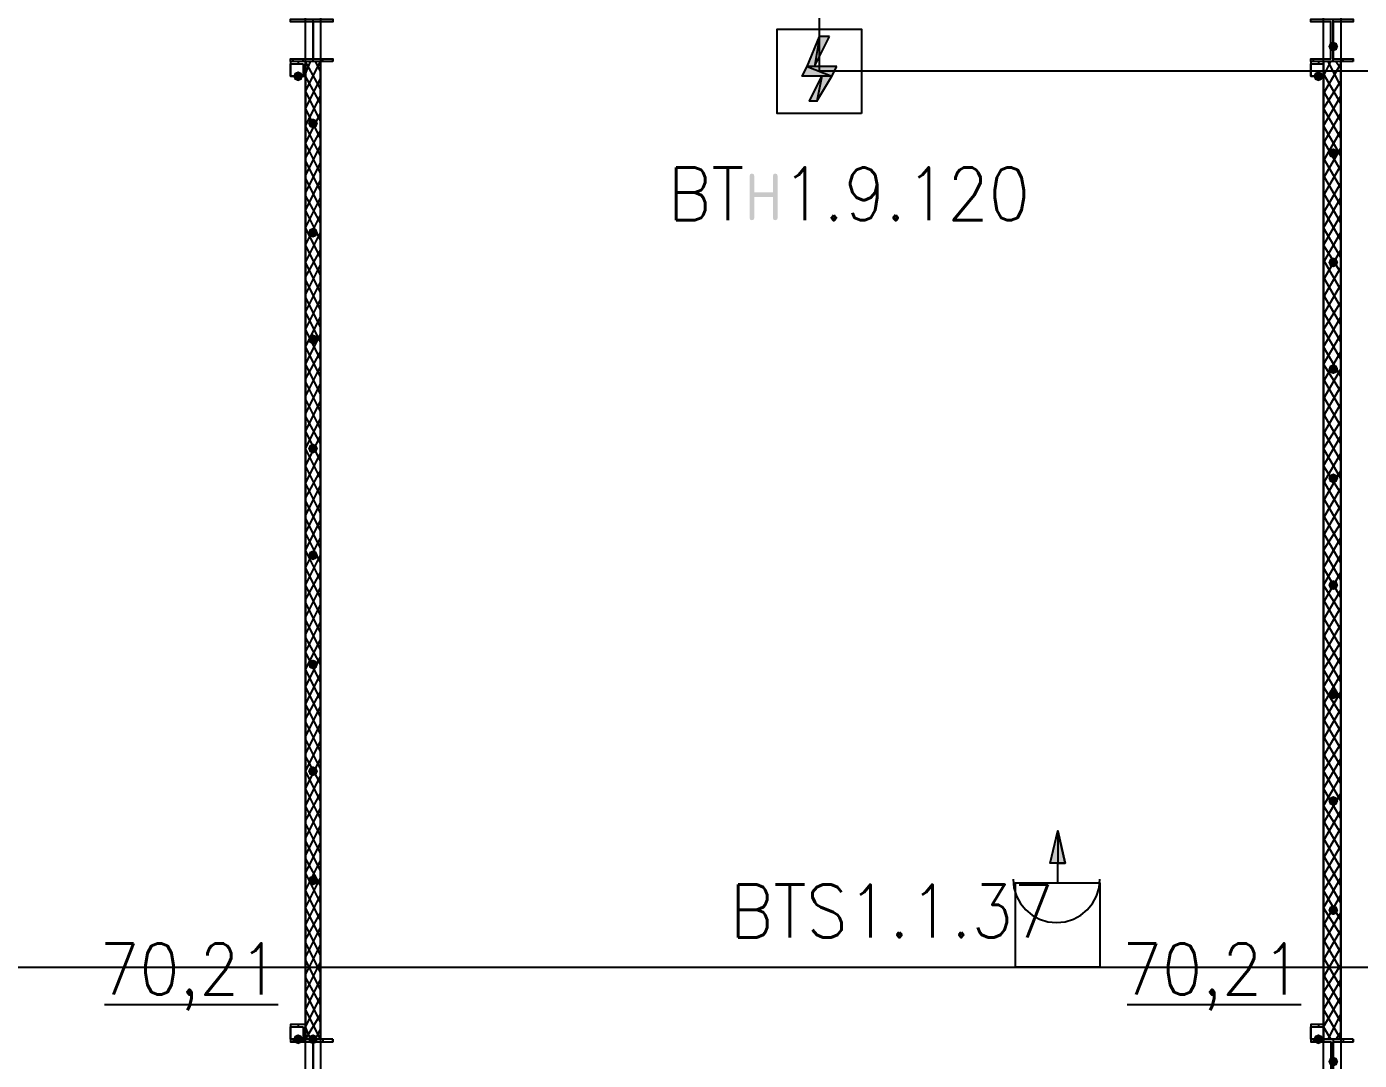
# Model space of a CAD drawing. Header units: millimetres. Extents: x 0 to 420, y 0 to 297.
# Drawn here: x 202.17 to 224.9, y 105.94 to 123.57 of the extents above; entities that cross this region are included whole.
import ezdxf

# ---------------------------------------------------------------- set-up
doc = ezdxf.new("R2010")
doc.units = ezdxf.units.MM
doc.layers.get('0').update_dxf_attribs({"linetype": 'CONTINUOUS'})
doc.styles.get("Standard").update_dxf_attribs({"font": 'STANDARD'})

msp = doc.modelspace()

# ---------------------------------------------------------------- hatches: boundary and pattern name
at = {"true_color": 0x000001}
h = msp.add_hatch(color=0, dxfattribs=at)
h.paths.add_polyline_path([(215.857667, 123.401666), (215.688334, 123.401666), (215.603667, 122.893666)], flags=0)
h.paths.add_polyline_path([(215.688334, 123.401666), (215.603667, 122.893666), (215.476667, 122.893666)], flags=0)
at = {"true_color": 0x000007}
for points in [[(224.536, 123.232333), (224.511129, 123.172537), (224.451333, 123.147667), (224.391538, 123.172537), (224.366667, 123.232333), (224.391537, 123.292129), (224.451333, 123.317), (224.511129, 123.292129)], [(206.883, 122.724333), (206.858129, 122.664537), (206.798333, 122.639667), (206.738538, 122.664537), (206.713667, 122.724333), (206.738537, 122.784129), (206.798333, 122.809), (206.858129, 122.784129)], [(224.282, 122.724333), (224.257129, 122.664537), (224.197333, 122.639667), (224.137538, 122.664537), (224.112667, 122.724333), (224.137537, 122.784129), (224.197333, 122.809), (224.257129, 122.784129)], [(207.137, 121.92), (207.112129, 121.860204), (207.052333, 121.835333), (206.992538, 121.860204), (206.967667, 121.92), (206.992537, 121.979796), (207.052333, 122.004667), (207.112129, 121.979796)], [(224.536, 121.412), (224.511129, 121.352204), (224.451333, 121.327333), (224.391538, 121.352204), (224.366667, 121.412), (224.391537, 121.471796), (224.451333, 121.496667), (224.511129, 121.471796)], [(214.497708, 120.308687), (214.497708, 121.025267), (214.507699, 121.055033), (214.537947, 121.064954), (214.567712, 121.055033), (214.577634, 121.025267), (214.577634, 120.746352), (214.895686, 120.746352), (214.895686, 121.025267), (214.905607, 121.055033), (214.935373, 121.064954), (214.965414, 121.055033), (214.975612, 121.025267), (214.975612, 120.308687), (214.965414, 120.278921), (214.935373, 120.269), (214.905607, 120.278921), (214.895686, 120.308687), (214.895686, 120.666977), (214.577634, 120.666977), (214.577634, 120.308687), (214.567712, 120.278921), (214.537947, 120.269), (214.507699, 120.278921)], [(207.137, 120.057333), (207.112129, 119.997537), (207.052333, 119.972667), (206.992538, 119.997537), (206.967667, 120.057333), (206.992537, 120.117129), (207.052333, 120.142), (207.112129, 120.117129)], [(224.536, 119.549333), (224.511129, 119.489537), (224.451333, 119.464667), (224.391538, 119.489537), (224.366667, 119.549333), (224.391537, 119.609129), (224.451333, 119.634), (224.511129, 119.609129)], [(207.137, 118.237), (207.112129, 118.177204), (207.052333, 118.152333), (206.992538, 118.177204), (206.967667, 118.237), (206.992537, 118.296796), (207.052333, 118.321667), (207.112129, 118.296796)], [(224.536, 117.729), (224.511129, 117.669204), (224.451333, 117.644333), (224.391538, 117.669204), (224.366667, 117.729), (224.391537, 117.788796), (224.451333, 117.813667), (224.511129, 117.788796)], [(207.137, 116.374333), (207.112129, 116.314537), (207.052333, 116.289667), (206.992538, 116.314537), (206.967667, 116.374333), (206.992537, 116.434129), (207.052333, 116.459), (207.112129, 116.434129)], [(224.536, 115.866333), (224.511129, 115.806537), (224.451333, 115.781667), (224.391538, 115.806537), (224.366667, 115.866333), (224.391537, 115.926129), (224.451333, 115.951), (224.511129, 115.926129)], [(207.137, 114.554), (207.112129, 114.494204), (207.052333, 114.469333), (206.992538, 114.494204), (206.967667, 114.554), (206.992537, 114.613796), (207.052333, 114.638667), (207.112129, 114.613796)], [(224.536, 114.046), (224.511129, 113.986204), (224.451333, 113.961333), (224.391538, 113.986204), (224.366667, 114.046), (224.391537, 114.105796), (224.451333, 114.130667), (224.511129, 114.105796)], [(207.137, 112.691333), (207.112129, 112.631537), (207.052333, 112.606667), (206.992538, 112.631537), (206.967667, 112.691333), (206.992537, 112.751129), (207.052333, 112.776), (207.112129, 112.751129)], [(224.536, 112.183333), (224.511129, 112.123538), (224.451333, 112.098667), (224.391538, 112.123538), (224.366667, 112.183333), (224.391537, 112.243129), (224.451333, 112.268), (224.511129, 112.243129)], [(207.137, 110.871), (207.112129, 110.811204), (207.052333, 110.786333), (206.992538, 110.811204), (206.967667, 110.871), (206.992537, 110.930796), (207.052333, 110.955667), (207.112129, 110.930796)], [(224.536, 110.363), (224.511129, 110.303204), (224.451333, 110.278333), (224.391538, 110.303204), (224.366667, 110.363), (224.391537, 110.422796), (224.451333, 110.447667), (224.511129, 110.422796)], [(207.137, 109.008333), (207.112129, 108.948537), (207.052333, 108.923667), (206.992538, 108.948537), (206.967667, 109.008333), (206.992537, 109.068129), (207.052333, 109.093), (207.112129, 109.068129)], [(224.536, 108.500333), (224.511129, 108.440538), (224.451333, 108.415667), (224.391538, 108.440538), (224.366667, 108.500333), (224.391537, 108.560129), (224.451333, 108.585), (224.511129, 108.560129)], [(206.883, 106.299), (206.858129, 106.239204), (206.798333, 106.214333), (206.738538, 106.239204), (206.713667, 106.299), (206.738537, 106.358796), (206.798333, 106.383667), (206.858129, 106.358796)], [(207.137, 106.299), (207.112129, 106.239204), (207.052333, 106.214333), (206.992538, 106.239204), (206.967667, 106.299), (206.992537, 106.358796), (207.052333, 106.383667), (207.112129, 106.358796)], [(224.282, 106.299), (224.257129, 106.239204), (224.197333, 106.214333), (224.137538, 106.239204), (224.112667, 106.299), (224.137537, 106.358796), (224.197333, 106.383667), (224.257129, 106.358796)], [(224.536, 105.918), (224.511129, 105.858204), (224.451333, 105.833333), (224.391538, 105.858204), (224.366667, 105.918), (224.391537, 105.977796), (224.451333, 106.002667), (224.511129, 105.977796)]]:
    msp.add_hatch(color=0, dxfattribs=at).paths.add_polyline_path(points, flags=0)
at = {"true_color": 0x000001}
h = msp.add_hatch(color=0, dxfattribs=at)
h.paths.add_polyline_path([(215.984667, 122.893666), (215.476667, 122.893666), (215.900001, 122.724333)], flags=0)
h.paths.add_polyline_path([(215.476667, 122.893666), (215.900001, 122.724333), (215.392001, 122.724333)], flags=0)
h = msp.add_hatch(color=0, dxfattribs=at)
h.paths.add_polyline_path([(215.900001, 122.724333), (215.730667, 122.724333), (215.646001, 122.301)], flags=0)
h.paths.add_polyline_path([(215.730667, 122.724333), (215.646001, 122.301), (215.519001, 122.301)], flags=0)
at = {"true_color": 0x000006}
h = msp.add_hatch(color=0, dxfattribs=at)
h.paths.add_polyline_path([(219.879334, 109.304666), (219.752334, 109.855), (219.752334, 109.304666)], flags=0)
h.paths.add_polyline_path([(219.752334, 109.855), (219.752334, 109.304666), (219.625334, 109.304666)], flags=0)

# ---------------------------------------------------------------- linework, layer by layer
at = {"color": 0, "true_color": 0x000006}
for points in [[(114.342335, 107.526666), (368.215334, 107.526666), (379.899333, 107.526666), (379.899333, 221.022332), (115.908668, 221.022332), (115.908668, 218.778666), (121.496668, 218.778666), (121.496668, 164.591999)], [(219.752334, 108.966), (219.752334, 109.304666), (219.625334, 109.304666), (219.752334, 109.855), (219.879334, 109.304666), (219.752334, 109.304666)], [(218.990334, 109.0295), (219.005385, 108.880196), (219.048552, 108.741133), (219.116857, 108.615292), (219.207319, 108.505651), (219.31696, 108.415189), (219.442801, 108.346884), (219.581864, 108.303717), (219.731167, 108.288666), (219.880471, 108.303717), (220.019534, 108.346884), (220.145375, 108.415189), (220.255016, 108.505651), (220.345478, 108.615292), (220.413783, 108.741133), (220.45695, 108.880196), (220.472001, 109.0295)]]:
    msp.add_lwpolyline(points, dxfattribs=at)
at = {"color": 0, "true_color": 0x00002b}
for points in [[(206.925333, 140.081), (189.822667, 140.081), (189.822667, 105.579333), (206.925333, 105.579333)], [(207.179333, 140.081), (207.179333, 105.579333), (224.282, 105.579333), (224.282, 140.081)], [(224.578333, 140.081), (224.578333, 105.579333), (242.189, 105.579333), (242.189, 140.081)]]:
    msp.add_lwpolyline(points, close=True, dxfattribs=at)
at = {"color": 0, "true_color": 0x000001}
msp.add_lwpolyline([(230.801334, 138.387666), (233.087334, 138.387666), (233.087334, 122.809), (215.688334, 122.809), (215.688334, 138.387666), (212.513334, 138.387666), (198.458668, 138.387666), (198.458668, 122.809), (195.114334, 122.809), (195.199001, 138.387666), (181.059668, 138.387666), (181.059668, 122.809), (177.800001, 122.809), (177.800001, 138.429999), (162.898668, 138.429999), (162.898668, 122.809), (160.316334, 122.809), (160.316334, 138.429999), (145.965334, 138.387666), (145.965334, 124.375333), (145.965334, 123.528666)], dxfattribs=at)
at = {"color": 0, "true_color": 0x000007}
for points in [[(207.391, 122.978333), (206.671333, 122.978333), (206.671333, 123.020667), (207.052333, 123.020667), (207.052333, 123.655667), (206.671333, 123.655667), (206.671333, 123.698), (207.391, 123.698), (207.391, 123.655667), (207.052333, 123.655667), (207.052333, 123.020667), (207.391, 123.020667)], [(224.79, 122.978333), (224.070333, 122.978333), (224.070333, 123.020667), (224.409, 123.020667), (224.409, 123.655667), (224.070333, 123.655667), (224.070333, 123.698), (224.79, 123.698), (224.79, 123.655667), (224.451333, 123.655667), (224.451333, 123.020667), (224.79, 123.020667)], [(206.925333, 122.978333), (206.671333, 122.978333), (206.671333, 122.724333), (206.925333, 122.724333)], [(206.925333, 122.978333), (206.925333, 106.299), (207.179333, 106.299), (207.179333, 122.978333)], [(224.282, 122.978333), (224.070333, 122.978333), (224.070333, 122.724333), (224.282, 122.724333)], [(224.282, 122.978333), (224.282, 106.299), (224.578333, 106.299), (224.578333, 122.978333)], [(206.883, 122.936), (206.883, 122.724333), (206.671333, 122.724333), (206.671333, 122.936)], [(224.282, 122.936), (224.282, 122.724333), (224.070333, 122.724333), (224.070333, 122.936)], [(206.925333, 106.553), (206.671333, 106.553), (206.671333, 106.299), (206.925333, 106.299)], [(206.883, 106.510667), (206.883, 106.299), (206.671333, 106.299), (206.671333, 106.510667)], [(224.282, 106.553), (224.070333, 106.553), (224.070333, 106.299), (224.282, 106.299)], [(224.282, 106.510667), (224.282, 106.299), (224.070333, 106.299), (224.070333, 106.510667)], [(207.391, 106.299), (206.671333, 106.299), (206.671333, 106.256667), (207.052333, 106.256667), (207.052333, 105.621667), (206.671333, 105.621667), (206.671333, 105.579333), (207.391, 105.579333), (207.391, 105.621667), (207.052333, 105.621667), (207.052333, 106.256667), (207.391, 106.256667)], [(224.79, 106.299), (224.070333, 106.299), (224.070333, 106.256667), (224.409, 106.256667), (224.409, 105.621667), (224.070333, 105.621667), (224.070333, 105.579333), (224.79, 105.579333), (224.79, 105.621667), (224.451333, 105.621667), (224.451333, 106.256667), (224.79, 106.256667)]]:
    msp.add_lwpolyline(points, close=True, dxfattribs=at)
for points in [[(207.052333, 122.978333), (207.052333, 123.698)], [(224.451333, 122.978333), (224.451333, 123.698)], [(214.968667, 123.528666), (216.408001, 123.528666)], [(206.713667, 122.978333), (206.713667, 123.020667)], [(206.798333, 122.978333), (206.798333, 122.936)], [(206.883, 122.978333), (206.883, 123.020667)], [(206.925333, 122.766667), (207.01, 122.978333)], [(206.925333, 122.470333), (207.179333, 122.978333)], [(207.179333, 122.512667), (206.925333, 122.978333)], [(207.179333, 122.809), (207.094667, 122.978333)], [(207.221667, 122.978333), (207.221667, 123.020667)], [(207.391, 122.978333), (207.391, 123.020667)], [(224.112667, 122.978333), (224.112667, 123.020667)], [(224.197333, 122.978333), (224.197333, 122.936)], [(224.282, 122.978333), (224.282, 123.020667)], [(224.282, 122.724333), (224.409, 122.978333)], [(224.578333, 122.555), (224.366667, 122.978333)], [(224.578333, 122.851333), (224.493667, 122.978333)], [(224.620667, 122.978333), (224.620667, 123.020667)], [(224.79, 122.978333), (224.79, 123.020667)], [(207.179333, 122.258667), (206.925333, 122.724333)], [(224.282, 122.428), (224.578333, 122.936)], [(224.578333, 122.258667), (224.282, 122.766667)], [(206.925333, 122.174), (207.179333, 122.682)], [(224.282, 122.174), (224.578333, 122.639667)], [(207.179333, 121.962333), (206.925333, 122.470333)], [(206.925333, 121.877667), (207.179333, 122.385667)], [(224.578333, 121.962333), (224.282, 122.470333)], [(224.282, 121.877667), (224.578333, 122.385667)], [(207.179333, 121.666), (206.925333, 122.174)], [(206.925333, 121.581333), (207.179333, 122.089333)], [(224.578333, 121.666), (224.282, 122.174)], [(224.282, 121.581333), (224.578333, 122.089333)], [(207.179333, 121.369667), (206.925333, 121.877667)], [(224.578333, 121.369667), (224.282, 121.877667)], [(206.925333, 121.327333), (207.179333, 121.793)], [(224.282, 121.285), (224.578333, 121.793)], [(224.578333, 121.115667), (224.282, 121.623667)], [(207.179333, 121.073333), (206.925333, 121.581333)], [(206.925333, 121.031), (207.179333, 121.539)], [(224.282, 120.988667), (224.578333, 121.496667)], [(207.179333, 120.777), (206.925333, 121.285)], [(206.925333, 120.734667), (207.179333, 121.242667)], [(224.578333, 120.819333), (224.282, 121.327333)], [(224.282, 120.692333), (224.578333, 121.200333)], [(207.179333, 120.480667), (206.925333, 120.988667)], [(206.925333, 120.438333), (207.179333, 120.946333)], [(224.578333, 120.523), (224.282, 121.031)], [(207.179333, 120.226667), (206.925333, 120.692333)], [(224.282, 120.396), (224.578333, 120.904)], [(224.578333, 120.226667), (224.282, 120.734667)], [(206.925333, 120.142), (207.179333, 120.65)], [(224.282, 120.142), (224.578333, 120.65)], [(207.179333, 119.930333), (206.925333, 120.438333)], [(206.925333, 119.845667), (207.179333, 120.353667)], [(224.578333, 119.930333), (224.282, 120.438333)], [(224.282, 119.845667), (224.578333, 120.353667)], [(207.179333, 119.634), (206.925333, 120.142)], [(206.925333, 119.549333), (207.179333, 120.057333)], [(224.578333, 119.634), (224.282, 120.142)], [(224.282, 119.549333), (224.578333, 120.057333)], [(207.179333, 119.337667), (206.925333, 119.845667)], [(224.578333, 119.38), (224.282, 119.845667)], [(206.925333, 119.295333), (207.179333, 119.761)], [(207.179333, 119.041333), (206.925333, 119.549333)], [(224.282, 119.253), (224.578333, 119.761)], [(224.578333, 119.083667), (224.282, 119.591667)], [(206.925333, 118.999), (207.179333, 119.507)], [(224.282, 118.956667), (224.578333, 119.464667)], [(207.179333, 118.745), (206.925333, 119.253)], [(206.925333, 118.702667), (207.179333, 119.210667)], [(224.578333, 118.787333), (224.282, 119.295333)], [(224.282, 118.660333), (224.578333, 119.168333)], [(207.179333, 118.448667), (206.925333, 118.956667)], [(206.925333, 118.406333), (207.179333, 118.914333)], [(224.578333, 118.491), (224.282, 118.999)], [(224.282, 118.406333), (224.578333, 118.872)], [(207.179333, 118.194667), (206.925333, 118.702667)], [(224.578333, 118.194667), (224.282, 118.702667)], [(206.925333, 118.11), (207.179333, 118.618)], [(207.179333, 117.898333), (206.925333, 118.406333)], [(224.282, 118.11), (224.578333, 118.618)], [(224.578333, 117.898333), (224.282, 118.406333)], [(206.925333, 117.813667), (207.179333, 118.321667)], [(224.282, 117.813667), (224.578333, 118.321667)], [(207.179333, 117.602), (206.925333, 118.11)], [(206.925333, 117.559667), (207.179333, 118.025333)], [(224.578333, 117.602), (224.282, 118.11)], [(224.282, 117.517333), (224.578333, 118.025333)], [(207.179333, 117.305667), (206.925333, 117.813667)], [(206.925333, 117.263333), (207.179333, 117.771333)], [(224.578333, 117.348), (224.282, 117.813667)], [(224.282, 117.221), (224.578333, 117.729)], [(207.179333, 117.009333), (206.925333, 117.517333)], [(224.578333, 117.051667), (224.282, 117.559667)], [(206.925333, 116.967), (207.179333, 117.475)], [(224.282, 116.924667), (224.578333, 117.432667)], [(207.179333, 116.713), (206.925333, 117.221)], [(206.925333, 116.670667), (207.179333, 117.178667)], [(224.578333, 116.755333), (224.282, 117.263333)], [(224.282, 116.628333), (224.578333, 117.136333)], [(207.179333, 116.459), (206.925333, 116.924667)], [(206.925333, 116.374333), (207.179333, 116.882333)], [(224.578333, 116.459), (224.282, 116.967)], [(224.282, 116.374333), (224.578333, 116.84)], [(207.179333, 116.162667), (206.925333, 116.670667)], [(224.578333, 116.162667), (224.282, 116.670667)], [(206.925333, 116.078), (207.179333, 116.586)], [(207.179333, 115.866333), (206.925333, 116.374333)], [(224.282, 116.078), (224.578333, 116.586)], [(224.578333, 115.866333), (224.282, 116.374333)], [(206.925333, 115.781667), (207.179333, 116.289667)], [(224.282, 115.781667), (224.578333, 116.289667)], [(207.179333, 115.57), (206.925333, 116.078)], [(206.925333, 115.527667), (207.179333, 115.993333)], [(224.578333, 115.612333), (224.282, 116.078)], [(224.282, 115.485333), (224.578333, 115.993333)], [(207.179333, 115.273667), (206.925333, 115.781667)], [(206.925333, 115.231333), (207.179333, 115.739333)], [(224.578333, 115.316), (224.282, 115.824)], [(224.282, 115.189), (224.578333, 115.697)], [(207.179333, 114.977333), (206.925333, 115.485333)], [(224.578333, 115.019667), (224.282, 115.527667)], [(206.925333, 114.935), (207.179333, 115.443)], [(224.282, 114.892667), (224.578333, 115.400667)], [(224.578333, 114.723333), (224.282, 115.231333)], [(207.179333, 114.681), (206.925333, 115.189)], [(206.925333, 114.638667), (207.179333, 115.146667)], [(224.282, 114.638667), (224.578333, 115.104333)], [(207.179333, 114.427), (206.925333, 114.935)], [(206.925333, 114.342333), (207.179333, 114.850333)], [(224.578333, 114.427), (224.282, 114.935)], [(224.282, 114.342333), (224.578333, 114.850333)], [(207.179333, 114.130667), (206.925333, 114.638667)], [(206.925333, 114.046), (207.179333, 114.554)], [(224.578333, 114.130667), (224.282, 114.638667)], [(224.282, 114.046), (224.578333, 114.554)], [(207.179333, 113.834333), (206.925333, 114.342333)], [(224.578333, 113.834333), (224.282, 114.342333)], [(206.925333, 113.792), (207.179333, 114.257667)], [(224.282, 113.749667), (224.578333, 114.257667)], [(207.179333, 113.538), (206.925333, 114.046)], [(206.925333, 113.495667), (207.179333, 114.003667)], [(224.578333, 113.580333), (224.282, 114.046)], [(224.282, 113.453333), (224.578333, 113.961333)], [(207.179333, 113.241667), (206.925333, 113.749667)], [(206.925333, 113.199333), (207.179333, 113.707333)], [(224.578333, 113.284), (224.282, 113.792)], [(224.282, 113.157), (224.578333, 113.665)], [(207.179333, 112.945333), (206.925333, 113.453333)], [(206.925333, 112.903), (207.179333, 113.411)], [(224.578333, 112.987667), (224.282, 113.495667)], [(224.282, 112.860667), (224.578333, 113.368667)], [(224.578333, 112.691333), (224.282, 113.199333)], [(207.179333, 112.691333), (206.925333, 113.157)], [(206.925333, 112.606667), (207.179333, 113.114667)], [(224.282, 112.606667), (224.578333, 113.072333)], [(207.179333, 112.395), (206.925333, 112.903)], [(206.925333, 112.310333), (207.179333, 112.818333)], [(224.578333, 112.395), (224.282, 112.903)], [(224.282, 112.310333), (224.578333, 112.818333)], [(207.179333, 112.098667), (206.925333, 112.606667)], [(206.925333, 112.014), (207.179333, 112.522)], [(224.578333, 112.098667), (224.282, 112.606667)], [(224.282, 112.014), (224.578333, 112.522)], [(207.179333, 111.802333), (206.925333, 112.310333)], [(224.578333, 111.844667), (224.282, 112.310333)], [(206.925333, 111.76), (207.179333, 112.225667)], [(224.282, 111.717667), (224.578333, 112.225667)], [(224.578333, 111.548333), (224.282, 112.056333)], [(207.179333, 111.506), (206.925333, 112.014)], [(206.925333, 111.463667), (207.179333, 111.971667)], [(224.282, 111.421333), (224.578333, 111.929333)], [(207.179333, 111.209667), (206.925333, 111.717667)], [(206.925333, 111.167333), (207.179333, 111.675333)], [(224.578333, 111.252), (224.282, 111.76)], [(224.282, 111.125), (224.578333, 111.633)], [(207.179333, 110.913333), (206.925333, 111.421333)], [(206.925333, 110.871), (207.179333, 111.379)], [(224.578333, 110.955667), (224.282, 111.463667)], [(224.282, 110.871), (224.578333, 111.336667)], [(224.578333, 110.659333), (224.282, 111.167333)], [(207.179333, 110.659333), (206.925333, 111.125)], [(206.925333, 110.574667), (207.179333, 111.082667)], [(224.282, 110.574667), (224.578333, 111.082667)], [(207.179333, 110.363), (206.925333, 110.871)], [(206.925333, 110.278333), (207.179333, 110.786333)], [(224.578333, 110.363), (224.282, 110.871)], [(224.282, 110.278333), (224.578333, 110.786333)], [(207.179333, 110.066667), (206.925333, 110.574667)], [(206.925333, 110.024333), (207.179333, 110.49)], [(224.578333, 110.066667), (224.282, 110.574667)], [(224.282, 109.982), (224.578333, 110.49)], [(207.179333, 109.770333), (206.925333, 110.278333)], [(206.925333, 109.728), (207.179333, 110.236)], [(224.578333, 109.812667), (224.282, 110.278333)], [(224.282, 109.685667), (224.578333, 110.193667)], [(224.578333, 109.516333), (224.282, 110.024333)], [(207.179333, 109.474), (206.925333, 109.982)], [(206.925333, 109.431667), (207.179333, 109.939667)], [(224.282, 109.389333), (224.578333, 109.897333)], [(207.179333, 109.177667), (206.925333, 109.685667)], [(206.925333, 109.135333), (207.179333, 109.643333)], [(224.578333, 109.22), (224.282, 109.728)], [(224.282, 109.093), (224.578333, 109.601)], [(207.179333, 108.923667), (206.925333, 109.389333)], [(206.925333, 108.839), (207.179333, 109.347)], [(224.578333, 108.923667), (224.282, 109.431667)], [(207.179333, 108.627333), (206.925333, 109.135333)], [(224.282, 108.839), (224.578333, 109.304667)], [(224.578333, 108.627333), (224.282, 109.135333)], [(206.925333, 108.542667), (207.179333, 109.050667)], [(224.282, 108.542667), (224.578333, 109.050667)], [(207.179333, 108.331), (206.925333, 108.839)], [(206.925333, 108.246333), (207.179333, 108.754333)], [(224.578333, 108.331), (224.282, 108.839)], [(224.282, 108.246333), (224.578333, 108.754333)], [(207.179333, 108.034667), (206.925333, 108.542667)], [(206.925333, 107.992333), (207.179333, 108.458)], [(224.578333, 108.077), (224.282, 108.542667)], [(224.282, 107.95), (224.578333, 108.458)], [(207.179333, 107.738333), (206.925333, 108.246333)], [(206.925333, 107.696), (207.179333, 108.204)], [(224.578333, 107.780667), (224.282, 108.288667)], [(224.282, 107.653667), (224.578333, 108.161667)], [(224.578333, 107.484333), (224.282, 107.992333)], [(207.179333, 107.442), (206.925333, 107.95)], [(206.925333, 107.399667), (207.179333, 107.907667)], [(224.282, 107.357333), (224.578333, 107.865333)], [(207.179333, 107.145667), (206.925333, 107.653667)], [(206.925333, 107.103333), (207.179333, 107.611333)], [(224.578333, 107.188), (224.282, 107.696)], [(224.282, 107.103333), (224.578333, 107.569)], [(207.179333, 106.891667), (206.925333, 107.357333)], [(206.925333, 106.807), (207.179333, 107.315)], [(224.578333, 106.891667), (224.282, 107.399667)], [(224.282, 106.807), (224.578333, 107.315)], [(207.179333, 106.595333), (206.925333, 107.103333)], [(224.578333, 106.595333), (224.282, 107.103333)], [(203.496333, 106.891667), (206.459667, 106.891667)], [(206.925333, 106.510667), (207.179333, 107.018667)], [(220.937667, 106.891667), (223.901, 106.891667)], [(224.282, 106.510667), (224.578333, 107.018667)], [(207.179333, 106.299), (206.925333, 106.807)], [(206.925333, 106.299), (207.179333, 106.722333)], [(224.578333, 106.299), (224.282, 106.807)], [(224.366667, 106.299), (224.578333, 106.722333)], [(206.798333, 106.553), (206.798333, 106.510667)], [(207.01, 106.299), (206.925333, 106.510667)], [(207.094667, 106.299), (207.179333, 106.468333)], [(224.197333, 106.553), (224.197333, 106.510667)], [(224.409, 106.299), (224.282, 106.510667)], [(224.493667, 106.299), (224.578333, 106.426)], [(206.713667, 106.299), (206.713667, 106.256667)], [(206.883, 106.299), (206.883, 106.256667)], [(207.052333, 106.299), (207.052333, 105.579333)], [(207.221667, 106.299), (207.221667, 106.256667)], [(207.391, 106.299), (207.391, 106.256667)], [(224.112667, 106.299), (224.112667, 106.256667)], [(224.282, 106.299), (224.282, 106.256667)], [(224.451333, 106.299), (224.451333, 105.579333)], [(224.620667, 106.299), (224.620667, 106.256667)], [(224.79, 106.299), (224.79, 106.256667)]]:
    msp.add_lwpolyline(points, dxfattribs=at)
at = {"color": 0, "true_color": 0x000001}
for points in [[(216.408001, 122.089333), (214.968667, 122.089333), (214.968667, 123.528666), (216.408001, 123.528666)], [(215.688334, 123.401666), (215.603667, 122.893666), (215.476667, 122.893666)], [(215.857667, 123.401666), (215.688334, 123.401666), (215.603667, 122.893666)], [(215.476667, 122.893666), (215.900001, 122.724333), (215.392001, 122.724333)], [(215.984667, 122.893666), (215.476667, 122.893666), (215.900001, 122.724333)], [(215.730667, 122.724333), (215.646001, 122.301), (215.519001, 122.301)], [(215.900001, 122.724333), (215.730667, 122.724333), (215.646001, 122.301)]]:
    msp.add_lwpolyline(points, close=True, dxfattribs=at)
at = {"color": 0, "true_color": 0x000006}
for points in [[(219.752334, 109.855), (219.752334, 109.304666), (219.625334, 109.304666)], [(219.879334, 109.304666), (219.752334, 109.855), (219.752334, 109.304666)], [(219.032667, 107.526666), (219.032667, 108.966), (220.472001, 108.966), (220.472001, 107.526666)]]:
    msp.add_lwpolyline(points, close=True, dxfattribs=at)

# ---------------------------------------------------------------- texts
at = {"color": 0, "true_color": 0x000007, "attachment_point": 1}
for s, insert, char_height, width in [('BT', (213.105993, 121.170577), 0.90157, 1.30226779), ('1.9.120', (215.053333, 121.170577), 0.90157, 3.405931), ('BTS1.1.37', (214.164326, 108.936233), 0.90157, 5.10889626), ('70,21', (203.411667, 107.933025), 0.872032, 2.56764984), ('70,21', (220.852997, 107.933025), 0.872032, 2.56764984)]:
    msp.add_mtext(s, dxfattribs=dict(at, insert=insert, char_height=char_height, width=width))

doc.saveas('drawing.dxf')
